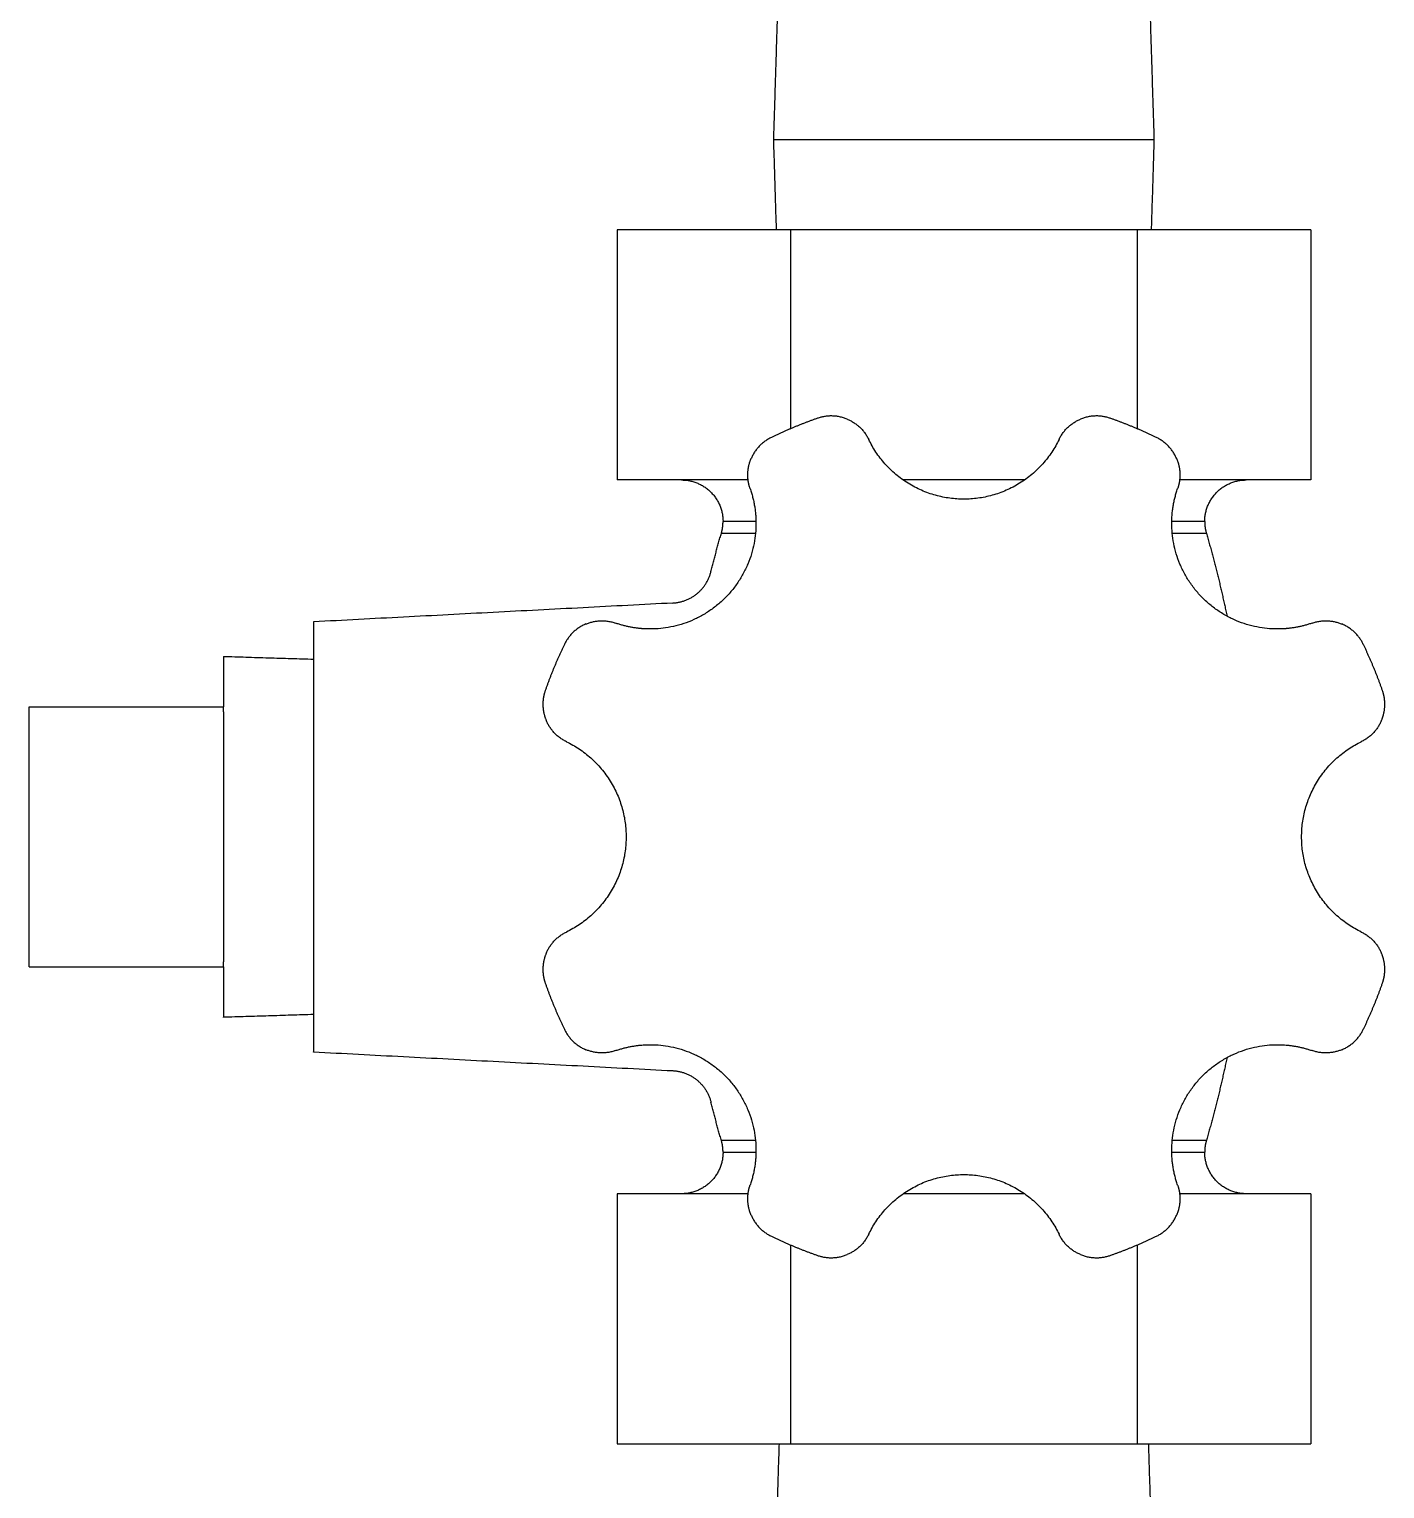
# Model space of a CAD drawing. Extents: x -6531732 to 89637, y -8915 to 32458.
# Drawn here: x 71583.9 to 71633.6, y 19971.6 to 20025.1 of the extents above; entities that cross this region are included whole.
import ezdxf

# ---------------------------------------------------------------- set-up
doc = ezdxf.new("R2010")
doc.units = 0
doc.layers.add('SAN-MC-TEXT', color=7, linetype='Continuous')

# ---------------------------------------------------------------- blocks, each defined once
blk = doc.blocks.new('VALVE_04.0 (100)_751_201_F')
for points in [[(7.9209, 13.98), (7.9282, 14.215)], [(7.9209, 13.98), (7.9282, 14.215)], [(8.4618, 14.215), (8.4691, 13.98)], [(8.4618, 14.215), (8.4691, 13.98)], [(7.9249, 13.85), (7.9209, 13.98)], [(7.9249, 13.85), (7.9209, 13.98)], [(8.4691, 13.98), (8.4651, 13.85)], [(8.4691, 13.98), (8.4651, 13.85)], [(7.695, 13.85), (7.695, 13.4896)], [(7.945, 13.85), (7.695, 13.85)], [(7.695, 13.85), (7.695, 13.4896)], [(7.945, 13.85), (7.695, 13.85)], [(8.445, 13.85), (7.945, 13.85)], [(7.945, 13.85), (7.945, 13.5634)], [(8.445, 13.85), (7.945, 13.85)], [(7.945, 13.85), (7.945, 13.5634)], [(8.695, 13.85), (8.445, 13.85)], [(8.445, 13.85), (8.445, 13.5634)], [(8.695, 13.85), (8.445, 13.85)], [(8.445, 13.85), (8.445, 13.5634)], [(8.695, 13.85), (8.695, 13.4896)], [(8.695, 13.85), (8.695, 13.4896)], [(7.8839, 13.4896), (7.695, 13.4896)], [(7.8839, 13.4896), (7.695, 13.4896)], [(8.2826, 13.4896), (8.1074, 13.4896)], [(8.2826, 13.4896), (8.1074, 13.4896)], [(8.695, 13.4896), (8.5061, 13.4896)], [(8.695, 13.4896), (8.5061, 13.4896)], [(7.7754, 13.3121), (7.2575, 13.285)], [(7.7754, 13.3121), (7.2575, 13.285)], [(7.1275, 13.2352), (7.2575, 13.2312)], [(7.1275, 13.2352), (7.2575, 13.2312)], [(6.8475, 13.1625), (7.1275, 13.1625)], [(6.8475, 13.1625), (7.1275, 13.1625)], [(6.8475, 12.7875), (6.8475, 13.1625)], [(6.8475, 12.7875), (6.8475, 13.1625)], [(7.1275, 13.1554), (7.1275, 13.1625)], [(7.1275, 13.1554), (7.1275, 13.1625)], [(6.8475, 12.7875), (7.1275, 12.7875)], [(6.8475, 12.7875), (7.1275, 12.7875)], [(7.1275, 12.7875), (7.1275, 12.7946)], [(7.1275, 12.7875), (7.1275, 12.7946)], [(7.2575, 12.7188), (7.1275, 12.7148)], [(7.2575, 12.665), (7.7754, 12.6379)], [(7.2575, 12.665), (7.7754, 12.6379)], [(7.8839, 12.4604), (7.695, 12.4604)], [(7.695, 12.4604), (7.695, 12.1)], [(7.8839, 12.4604), (7.695, 12.4604)], [(7.695, 12.4604), (7.695, 12.1)], [(8.2826, 12.4604), (8.1074, 12.4604)], [(8.2826, 12.4604), (8.1074, 12.4604)], [(8.695, 12.4604), (8.5061, 12.4604)], [(8.695, 12.4604), (8.5061, 12.4604)], [(8.695, 12.4604), (8.695, 12.1)], [(8.695, 12.4604), (8.695, 12.1)], [(7.945, 12.3866), (7.945, 12.1)], [(7.945, 12.3866), (7.945, 12.1)], [(8.445, 12.3866), (8.445, 12.1)], [(8.445, 12.3866), (8.445, 12.1)], [(7.695, 12.1), (7.945, 12.1)], [(7.695, 12.1), (7.945, 12.1)], [(7.925, 11.97), (7.929, 12.1)], [(7.945, 12.1), (8.445, 12.1)], [(7.945, 12.1), (8.445, 12.1)], [(8.445, 12.1), (8.695, 12.1)], [(8.445, 12.1), (8.695, 12.1)], [(8.461, 12.1), (8.465, 11.97)]]:
    blk.add_open_spline(points, degree=1)
for points, weights, knots in [([(8.4691, 13.98), (8.4691, 13.98), (8.195, 13.98), (7.9209, 13.98), (7.9209, 13.98)], [1, 0.707106781187, 1, 0.707106781187, 1], [0, 0, 0, 1.410204, 1.410204, 2.820407, 2.820407, 2.820407]), ([(8.4691, 13.98), (8.4691, 13.98), (8.195, 13.98), (7.9209, 13.98), (7.9209, 13.98)], [1, 0.707106781187, 1, 0.707106781187, 1], [0, 0, 0, 1.410204, 1.410204, 2.820407, 2.820407, 2.820407]), ([(8.3322, 13.548), (8.2906, 13.4619), (8.195, 13.4619), (8.0994, 13.4619), (8.0578, 13.548)], [0.967042855587, 0.833083575644, 1, 0.833083575644, 0.967042855587], [0.124313, 0.124313, 0.124313, 1.259199, 1.259199, 2.394086, 2.394086, 2.394086]), ([(8.3322, 13.548), (8.2906, 13.4619), (8.195, 13.4619), (8.0994, 13.4619), (8.0578, 13.548)], [0.967042855587, 0.833083575644, 1, 0.833083575644, 0.967042855587], [0.124313, 0.124313, 0.124313, 1.259199, 1.259199, 2.394086, 2.394086, 2.394086]), ([(7.8953, 13.4271), (7.8953, 13.2747), (7.7429, 13.2747), (7.7172, 13.2747), (7.6929, 13.2832)], [1, 0.707106781187, 1, 0.934554961529, 0.898356438753], [4.913796, 4.913796, 4.913796, 6.683541, 6.683541, 7.078979, 7.078979, 7.078979]), ([(7.8953, 13.4271), (7.8953, 13.2747), (7.7429, 13.2747), (7.7172, 13.2747), (7.6929, 13.2832)], [1, 0.707106781187, 1, 0.934554961529, 0.898356438753], [4.913796, 4.913796, 4.913796, 6.683541, 6.683541, 7.078979, 7.078979, 7.078979]), ([(8.6971, 13.2832), (8.6728, 13.2747), (8.6471, 13.2747), (8.4947, 13.2747), (8.4947, 13.4271)], [0.898356438752, 0.934554961529, 1, 0.707106781187, 1], [3.539489, 3.539489, 3.539489, 3.934927, 3.934927, 5.704672, 5.704672, 5.704672]), ([(8.6971, 13.2832), (8.6728, 13.2747), (8.6471, 13.2747), (8.4947, 13.2747), (8.4947, 13.4271)], [0.898356438752, 0.934554961529, 1, 0.707106781187, 1], [3.539489, 3.539489, 3.539489, 3.934927, 3.934927, 5.704672, 5.704672, 5.704672]), ([(7.7754, 13.3121), (7.7951, 13.3132), (7.8104, 13.3257), (7.8256, 13.3383), (7.8304, 13.3574)], [0.973604585092, 0.937211944658, 1, 0.937211944658, 0.973604585092], [0.1050973, 0.1050973, 0.1050973, 0.5, 0.5, 0.8949027, 0.8949027, 0.8949027]), ([(7.2575, 13.285), (7.2575, 13.285), (7.2575, 12.975), (7.2575, 12.665), (7.2575, 12.665)], [1, 0.707106781187, 1, 0.707106781187, 1], [1.867754, 1.867754, 1.867754, 2.801632, 2.801632, 3.735509, 3.735509, 3.735509]), ([(7.2575, 13.285), (7.2575, 13.285), (7.2575, 12.975), (7.2575, 12.665), (7.2575, 12.665)], [1, 0.707106781187, 1, 0.707106781187, 1], [1.867754, 1.867754, 1.867754, 2.801632, 2.801632, 3.735509, 3.735509, 3.735509]), ([(7.1275, 13.1554), (7.1275, 13.0144), (7.1275, 12.8449), (7.1275, 12.8174), (7.1275, 12.7946)], [0.761136858835, 0.697234341577, 1, 0.934270159829, 0.885821967214], [0.1314896, 0.1314896, 0.1314896, 0.3333333, 0.3333333, 0.3771532, 0.3771532, 0.3771532]), ([(7.1275, 13.1554), (7.1275, 13.0144), (7.1275, 12.8449), (7.1275, 12.8174), (7.1275, 12.7946)], [0.761136858835, 0.697234341577, 1, 0.934270159829, 0.885821967214], [0.1314896, 0.1314896, 0.1314896, 0.3333333, 0.3333333, 0.3771532, 0.3771532, 0.3771532]), ([(7.6929, 12.6668), (7.7172, 12.6753), (7.7429, 12.6753), (7.8953, 12.6753), (7.8953, 12.5229)], [0.898356438752, 0.934554961529, 1, 0.707106781187, 1], [0, 0, 0, 0.395438, 0.395438, 2.165182, 2.165182, 2.165182]), ([(7.6929, 12.6668), (7.7172, 12.6753), (7.7429, 12.6753), (7.8953, 12.6753), (7.8953, 12.5229)], [0.898356438752, 0.934554961529, 1, 0.707106781187, 1], [0, 0, 0, 0.395438, 0.395438, 2.165182, 2.165182, 2.165182]), ([(8.4947, 12.5229), (8.4947, 12.6753), (8.6471, 12.6753), (8.6728, 12.6753), (8.6971, 12.6668)], [1, 0.707106781187, 1, 0.934554961529, 0.898356438753], [1.374307, 1.374307, 1.374307, 3.144052, 3.144052, 3.539489, 3.539489, 3.539489]), ([(8.4947, 12.5229), (8.4947, 12.6753), (8.6471, 12.6753), (8.6728, 12.6753), (8.6971, 12.6668)], [1, 0.707106781187, 1, 0.934554961529, 0.898356438753], [1.374307, 1.374307, 1.374307, 3.144052, 3.144052, 3.539489, 3.539489, 3.539489]), ([(7.7754, 12.6379), (7.7951, 12.6368), (7.8104, 12.6243), (7.8256, 12.6117), (7.8304, 12.5926)], [0.973604585092, 0.937211944658, 1, 0.937211944658, 0.973604585092], [0.1050973, 0.1050973, 0.1050973, 0.5, 0.5, 0.8949027, 0.8949027, 0.8949027]), ([(8.0578, 12.402), (8.0994, 12.4881), (8.195, 12.4881), (8.2906, 12.4881), (8.3322, 12.402)], [0.967042855587, 0.833083575644, 1, 0.833083575644, 0.967042855587], [0.124313, 0.124313, 0.124313, 1.259199, 1.259199, 2.394086, 2.394086, 2.394086]), ([(8.0578, 12.402), (8.0994, 12.4881), (8.195, 12.4881), (8.2906, 12.4881), (8.3322, 12.402)], [0.967042855587, 0.833083575644, 1, 0.833083575644, 0.967042855587], [0.124313, 0.124313, 0.124313, 1.259199, 1.259199, 2.394086, 2.394086, 2.394086])]:
    blk.add_rational_spline(points, weights, degree=2, knots=knots)
for points, weights in [([(7.984, 13.5785), (7.95, 13.5666), (7.9175, 13.5509)], [0.998874588841, 0.997145049653, 0.998588035557]), ([(7.984, 13.5785), (7.95, 13.5666), (7.9175, 13.5509)], [0.998874588841, 0.997145049653, 0.998588035557]), ([(8.0267, 13.5773), (8.0056, 13.586), (7.984, 13.5785)], [0.873139034931, 0.873139034931, 1]), ([(8.0267, 13.5773), (8.0056, 13.586), (7.984, 13.5785)], [0.873139034931, 0.873139034931, 1]), ([(8.0267, 13.5773), (8.0479, 13.5686), (8.0578, 13.548)], [1, 0.863642067879, 0.85424839753]), ([(8.0267, 13.5773), (8.0479, 13.5686), (8.0578, 13.548)], [1, 0.863642067879, 0.85424839753]), ([(8.3322, 13.548), (8.3421, 13.5686), (8.3633, 13.5773)], [0.85424839753, 0.863642067879, 1]), ([(8.3322, 13.548), (8.3421, 13.5686), (8.3633, 13.5773)], [0.85424839753, 0.863642067879, 1]), ([(8.406, 13.5785), (8.3844, 13.586), (8.3633, 13.5773)], [1, 0.873139034931, 0.873139034931]), ([(8.406, 13.5785), (8.3844, 13.586), (8.3633, 13.5773)], [1, 0.873139034931, 0.873139034931]), ([(8.4725, 13.5509), (8.44, 13.5666), (8.406, 13.5785)], [0.998588035557, 0.997145049653, 0.998874588841]), ([(8.4725, 13.5509), (8.44, 13.5666), (8.406, 13.5785)], [0.998588035557, 0.997145049653, 0.998874588841]), ([(7.9175, 13.5509), (7.8969, 13.541), (7.8881, 13.5199)], [0.878154030122, 0.824781352709, 0.887204148456]), ([(7.9175, 13.5509), (7.8969, 13.541), (7.8881, 13.5199)], [0.878154030122, 0.824781352709, 0.887204148456]), ([(8.5019, 13.5199), (8.4931, 13.541), (8.4725, 13.5509)], [0.887204148456, 0.824781352709, 0.878154030122]), ([(8.5019, 13.5199), (8.4931, 13.541), (8.4725, 13.5509)], [0.887204148456, 0.824781352709, 0.878154030122]), ([(7.8835, 13.4969), (7.8835, 13.5088), (7.8881, 13.5199)], [0.887204148456, 0.923753386269, 1]), ([(7.8835, 13.4969), (7.8835, 13.5088), (7.8881, 13.5199)], [0.887204148456, 0.923753386269, 1]), ([(8.5019, 13.5199), (8.5065, 13.5088), (8.5065, 13.4969)], [1, 0.923753386269, 0.887204148456]), ([(8.5019, 13.5199), (8.5065, 13.5088), (8.5065, 13.4969)], [1, 0.923753386269, 0.887204148456]), ([(7.8868, 13.4771), (7.8835, 13.4867), (7.8835, 13.4969)], [0.85424839753, 0.858389454089, 0.887204148456]), ([(7.8868, 13.4771), (7.8835, 13.4867), (7.8835, 13.4969)], [0.85424839753, 0.858389454089, 0.887204148456]), ([(8.5065, 13.4969), (8.5065, 13.4867), (8.5032, 13.4771)], [0.887204148456, 0.858389454089, 0.85424839753]), ([(8.5065, 13.4969), (8.5065, 13.4867), (8.5032, 13.4771)], [0.887204148456, 0.858389454089, 0.85424839753]), ([(7.7878, 13.4896), (7.8478, 13.4896), (7.8478, 13.4296)], [1, 0.707106781187, 1]), ([(7.7878, 13.4896), (7.8478, 13.4896), (7.8478, 13.4296)], [1, 0.707106781187, 1]), ([(7.8868, 13.4771), (7.8953, 13.4528), (7.8953, 13.4271)], [0.990247251472, 0.981188225415, 1]), ([(7.8868, 13.4771), (7.8953, 13.4528), (7.8953, 13.4271)], [0.990247251472, 0.981188225415, 1]), ([(8.4947, 13.4271), (8.4947, 13.4528), (8.5032, 13.4771)], [1, 0.981188225415, 0.990247251472]), ([(8.4947, 13.4271), (8.4947, 13.4528), (8.5032, 13.4771)], [1, 0.981188225415, 0.990247251472]), ([(8.5422, 13.4296), (8.5422, 13.4896), (8.6022, 13.4896)], [1, 0.707106781187, 1]), ([(8.5422, 13.4296), (8.5422, 13.4896), (8.6022, 13.4896)], [1, 0.707106781187, 1]), ([(7.8454, 13.4129), (7.8478, 13.4211), (7.8478, 13.4296)], [0.909852968485, 0.944354724797, 1]), ([(7.8454, 13.4129), (7.8478, 13.4211), (7.8478, 13.4296)], [0.909852968485, 0.944354724797, 1]), ([(7.8953, 13.4296), (7.8478, 13.4296), (7.8478, 13.4296)], [0.867728310328, 0.899115095278, 1]), ([(7.8953, 13.4296), (7.8478, 13.4296), (7.8478, 13.4296)], [0.867728310328, 0.899115095278, 1]), ([(8.5422, 13.4296), (8.5422, 13.4296), (8.4947, 13.4296)], [1, 0.899115095278, 0.867728310328]), ([(8.5422, 13.4296), (8.5422, 13.4296), (8.4947, 13.4296)], [1, 0.899115095278, 0.867728310328]), ([(8.5422, 13.4296), (8.5422, 13.4211), (8.5446, 13.4129)], [1, 0.944354724797, 0.909852968485]), ([(8.5422, 13.4296), (8.5422, 13.4211), (8.5446, 13.4129)], [1, 0.944354724797, 0.909852968485]), ([(7.8304, 13.3574), (7.8374, 13.3853), (7.8454, 13.4129)], [0.995149033081, 0.997404732206, 1]), ([(7.8304, 13.3574), (7.8374, 13.3853), (7.8454, 13.4129)], [0.995149033081, 0.997404732206, 1]), ([(7.8454, 13.4129), (7.8454, 13.4129), (7.8946, 13.4129)], [0.909852968485, 0.816760395195, 0.788707672236]), ([(7.8454, 13.4129), (7.8454, 13.4129), (7.8946, 13.4129)], [0.909852968485, 0.816760395195, 0.788707672236]), ([(8.4954, 13.4129), (8.5446, 13.4129), (8.5446, 13.4129)], [0.788707672236, 0.816760395195, 0.909852968485]), ([(8.4954, 13.4129), (8.5446, 13.4129), (8.5446, 13.4129)], [0.788707672236, 0.816760395195, 0.909852968485]), ([(8.5446, 13.4129), (8.5618, 13.3536), (8.5743, 13.2932)], [1, 0.994440769657, 0.990439629509]), ([(8.5446, 13.4129), (8.5618, 13.3536), (8.5743, 13.2932)], [1, 0.994440769657, 0.990439629509]), ([(7.6501, 13.2819), (7.629, 13.2731), (7.6191, 13.2525)], [0.873139034931, 0.873139034931, 1]), ([(7.6501, 13.2819), (7.629, 13.2731), (7.6191, 13.2525)], [0.873139034931, 0.873139034931, 1]), ([(7.6501, 13.2819), (7.6713, 13.2907), (7.6929, 13.2832)], [1, 0.863642067879, 0.85424839753]), ([(7.6501, 13.2819), (7.6713, 13.2907), (7.6929, 13.2832)], [1, 0.863642067879, 0.85424839753]), ([(8.6971, 13.2832), (8.7187, 13.2907), (8.7399, 13.2819)], [0.85424839753, 0.863642067879, 1]), ([(8.6971, 13.2832), (8.7187, 13.2907), (8.7399, 13.2819)], [0.85424839753, 0.863642067879, 1]), ([(8.7709, 13.2525), (8.761, 13.2731), (8.7399, 13.2819)], [1, 0.873139034931, 0.873139034931]), ([(8.7709, 13.2525), (8.761, 13.2731), (8.7399, 13.2819)], [1, 0.873139034931, 0.873139034931]), ([(7.6191, 13.2525), (7.6034, 13.22), (7.5915, 13.186)], [0.998588035557, 0.997145049653, 0.998874588841]), ([(7.6191, 13.2525), (7.6034, 13.22), (7.5915, 13.186)], [0.998588035557, 0.997145049653, 0.998874588841]), ([(8.7985, 13.186), (8.7866, 13.22), (8.7709, 13.2525)], [0.998874588841, 0.997145049653, 0.998588035557]), ([(8.7985, 13.186), (8.7866, 13.22), (8.7709, 13.2525)], [0.998874588841, 0.997145049653, 0.998588035557]), ([(7.1275, 13.2352), (7.1275, 13.2352), (7.1275, 13.1625)], [1, 0.811259529642, 0.765010919888]), ([(7.1275, 13.2352), (7.1275, 13.2352), (7.1275, 13.1625)], [1, 0.811259529642, 0.765010919888]), ([(7.5915, 13.186), (7.5881, 13.1764), (7.5881, 13.1662)], [0.898074346946, 0.934299555241, 1]), ([(7.5915, 13.186), (7.5881, 13.1764), (7.5881, 13.1662)], [0.898074346946, 0.934299555241, 1]), ([(8.8019, 13.1662), (8.8019, 13.1764), (8.7985, 13.186)], [1, 0.934299559401, 0.898074353033]), ([(8.8019, 13.1662), (8.8019, 13.1764), (8.7985, 13.186)], [1, 0.934299559401, 0.898074353033]), ([(7.5881, 13.1662), (7.5881, 13.1543), (7.5927, 13.1433)], [1, 0.924005695978, 0.887446475275]), ([(7.5881, 13.1662), (7.5881, 13.1543), (7.5927, 13.1433)], [1, 0.924005695978, 0.887446475275]), ([(8.7973, 13.1433), (8.8019, 13.1543), (8.8019, 13.1662)], [0.887446482965, 0.924005701885, 1]), ([(8.7973, 13.1433), (8.8019, 13.1543), (8.8019, 13.1662)], [0.887446482965, 0.924005701885, 1]), ([(7.622, 13.1122), (7.6014, 13.1221), (7.5927, 13.1433)], [0.85424839753, 0.863642067879, 1]), ([(7.622, 13.1122), (7.6014, 13.1221), (7.5927, 13.1433)], [0.85424839753, 0.863642067879, 1]), ([(8.7973, 13.1433), (8.7886, 13.1221), (8.768, 13.1122)], [1, 0.863642067879, 0.85424839753]), ([(8.7973, 13.1433), (8.7886, 13.1221), (8.768, 13.1122)], [1, 0.863642067879, 0.85424839753]), ([(7.622, 13.1122), (7.7081, 13.0706), (7.7081, 12.975)], [0.967042855587, 0.833083575644, 1]), ([(7.622, 13.1122), (7.7081, 13.0706), (7.7081, 12.975)], [0.967042855587, 0.833083575644, 1]), ([(8.6819, 12.975), (8.6819, 13.0706), (8.768, 13.1122)], [1, 0.833083575644, 0.967042855587]), ([(8.6819, 12.975), (8.6819, 13.0706), (8.768, 13.1122)], [1, 0.833083575644, 0.967042855587]), ([(7.7081, 12.975), (7.7081, 12.8794), (7.622, 12.8378)], [1, 0.833083575644, 0.967042855587]), ([(7.7081, 12.975), (7.7081, 12.8794), (7.622, 12.8378)], [1, 0.833083575644, 0.967042855587]), ([(8.768, 12.8378), (8.6819, 12.8794), (8.6819, 12.975)], [0.967042855587, 0.833083575644, 1]), ([(8.768, 12.8378), (8.6819, 12.8794), (8.6819, 12.975)], [0.967042855587, 0.833083575644, 1]), ([(7.5927, 12.8067), (7.6014, 12.8279), (7.622, 12.8378)], [1, 0.863642067879, 0.85424839753]), ([(7.5927, 12.8067), (7.6014, 12.8279), (7.622, 12.8378)], [1, 0.863642067879, 0.85424839753]), ([(8.768, 12.8378), (8.7886, 12.8279), (8.7973, 12.8067)], [0.85424839753, 0.863642067879, 1]), ([(8.768, 12.8378), (8.7886, 12.8279), (8.7973, 12.8067)], [0.85424839753, 0.863642067879, 1]), ([(7.5927, 12.8067), (7.5881, 12.7957), (7.5881, 12.7838)], [0.887446475276, 0.924005695979, 1]), ([(7.5927, 12.8067), (7.5881, 12.7957), (7.5881, 12.7838)], [0.887446475276, 0.924005695979, 1]), ([(8.8019, 12.7838), (8.8019, 12.7957), (8.7973, 12.8067)], [1, 0.924005700903, 0.88744648202]), ([(8.8019, 12.7838), (8.8019, 12.7957), (8.7973, 12.8067)], [1, 0.924005700903, 0.88744648202]), ([(7.1275, 12.7875), (7.1275, 12.7148), (7.1275, 12.7148)], [0.871784764707, 0.75, 0.75]), ([(7.1275, 12.7875), (7.1275, 12.7148), (7.1275, 12.7148)], [0.871784764707, 0.75, 0.75]), ([(7.5881, 12.7838), (7.5881, 12.7736), (7.5915, 12.764)], [1, 0.934299555241, 0.898074346945]), ([(7.5881, 12.7838), (7.5881, 12.7736), (7.5915, 12.764)], [1, 0.934299555241, 0.898074346945]), ([(8.7985, 12.764), (8.8019, 12.7736), (8.8019, 12.7838)], [0.898074354247, 0.934299560502, 1]), ([(8.7985, 12.764), (8.8019, 12.7736), (8.8019, 12.7838)], [0.898074354247, 0.934299560502, 1]), ([(7.5915, 12.764), (7.6034, 12.73), (7.6191, 12.6975)], [0.998874588841, 0.997145049653, 0.998588035557]), ([(7.5915, 12.764), (7.6034, 12.73), (7.6191, 12.6975)], [0.998874588841, 0.997145049653, 0.998588035557]), ([(8.7709, 12.6975), (8.7866, 12.73), (8.7985, 12.764)], [0.998588035557, 0.997145049653, 0.998874588841]), ([(8.7709, 12.6975), (8.7866, 12.73), (8.7985, 12.764)], [0.998588035557, 0.997145049653, 0.998874588841]), ([(7.6191, 12.6975), (7.629, 12.6769), (7.6501, 12.6681)], [1, 0.873139034931, 0.873139034931]), ([(7.6191, 12.6975), (7.629, 12.6769), (7.6501, 12.6681)], [1, 0.873139034931, 0.873139034931]), ([(8.7399, 12.6681), (8.761, 12.6769), (8.7709, 12.6975)], [0.873139034931, 0.873139034931, 1]), ([(8.7399, 12.6681), (8.761, 12.6769), (8.7709, 12.6975)], [0.873139034931, 0.873139034931, 1]), ([(7.6929, 12.6668), (7.6713, 12.6593), (7.6501, 12.6681)], [0.85424839753, 0.863642067879, 1]), ([(7.6929, 12.6668), (7.6713, 12.6593), (7.6501, 12.6681)], [0.85424839753, 0.863642067879, 1]), ([(8.5743, 12.6568), (8.5618, 12.5964), (8.5446, 12.5371)], [0.990439629509, 0.994440769657, 1]), ([(8.5743, 12.6568), (8.5618, 12.5964), (8.5446, 12.5371)], [0.990439629509, 0.994440769657, 1]), ([(8.7399, 12.6681), (8.7187, 12.6593), (8.6971, 12.6668)], [1, 0.863642067879, 0.85424839753]), ([(8.7399, 12.6681), (8.7187, 12.6593), (8.6971, 12.6668)], [1, 0.863642067879, 0.85424839753]), ([(7.8454, 12.5371), (7.8374, 12.5647), (7.8304, 12.5926)], [1, 0.997404732206, 0.995149033081]), ([(7.8454, 12.5371), (7.8374, 12.5647), (7.8304, 12.5926)], [1, 0.997404732206, 0.995149033081]), ([(7.8478, 12.5204), (7.8478, 12.5289), (7.8454, 12.5371)], [1, 0.944354724797, 0.909852968485]), ([(7.8946, 12.5371), (7.8454, 12.5371), (7.8454, 12.5371)], [0.788707672236, 0.816760395195, 0.909852968485]), ([(7.8478, 12.5204), (7.8478, 12.5289), (7.8454, 12.5371)], [1, 0.944354724797, 0.909852968485]), ([(7.8946, 12.5371), (7.8454, 12.5371), (7.8454, 12.5371)], [0.788707672236, 0.816760395195, 0.909852968485]), ([(7.8953, 12.5229), (7.8953, 12.4972), (7.8868, 12.4729)], [1, 0.981188225415, 0.990247251472]), ([(7.8953, 12.5229), (7.8953, 12.4972), (7.8868, 12.4729)], [1, 0.981188225415, 0.990247251472]), ([(8.5032, 12.4729), (8.4947, 12.4972), (8.4947, 12.5229)], [0.990247251472, 0.981188225415, 1]), ([(8.5032, 12.4729), (8.4947, 12.4972), (8.4947, 12.5229)], [0.990247251472, 0.981188225415, 1]), ([(8.5446, 12.5371), (8.5446, 12.5371), (8.4954, 12.5371)], [0.909852968485, 0.816760395195, 0.788707672236]), ([(8.5446, 12.5371), (8.5446, 12.5371), (8.4954, 12.5371)], [0.909852968485, 0.816760395195, 0.788707672236]), ([(8.5446, 12.5371), (8.5422, 12.5289), (8.5422, 12.5204)], [0.909852968485, 0.944354724797, 1]), ([(8.5446, 12.5371), (8.5422, 12.5289), (8.5422, 12.5204)], [0.909852968485, 0.944354724797, 1]), ([(7.8478, 12.5204), (7.8478, 12.4604), (7.7878, 12.4604)], [1, 0.707106781187, 1]), ([(7.8478, 12.5204), (7.8478, 12.4604), (7.7878, 12.4604)], [1, 0.707106781187, 1]), ([(7.8478, 12.5204), (7.8478, 12.5204), (7.8953, 12.5204)], [1, 0.899115095278, 0.867728310328]), ([(7.8478, 12.5204), (7.8478, 12.5204), (7.8953, 12.5204)], [1, 0.899115095278, 0.867728310328]), ([(8.4947, 12.5204), (8.5422, 12.5204), (8.5422, 12.5204)], [0.867728310328, 0.899115095278, 1]), ([(8.4947, 12.5204), (8.5422, 12.5204), (8.5422, 12.5204)], [0.867728310328, 0.899115095278, 1]), ([(8.6022, 12.4604), (8.5422, 12.4604), (8.5422, 12.5204)], [1, 0.707106781187, 1]), ([(8.6022, 12.4604), (8.5422, 12.4604), (8.5422, 12.5204)], [1, 0.707106781187, 1]), ([(7.8835, 12.4531), (7.8835, 12.4633), (7.8868, 12.4729)], [0.887204148456, 0.858389454089, 0.85424839753]), ([(7.8835, 12.4531), (7.8835, 12.4633), (7.8868, 12.4729)], [0.887204148456, 0.858389454089, 0.85424839753]), ([(8.5032, 12.4729), (8.5065, 12.4633), (8.5065, 12.4531)], [0.85424839753, 0.858389454089, 0.887204148456]), ([(8.5032, 12.4729), (8.5065, 12.4633), (8.5065, 12.4531)], [0.85424839753, 0.858389454089, 0.887204148456]), ([(7.8881, 12.4301), (7.8835, 12.4412), (7.8835, 12.4531)], [1, 0.923753386269, 0.887204148456]), ([(7.8881, 12.4301), (7.8835, 12.4412), (7.8835, 12.4531)], [1, 0.923753386269, 0.887204148456]), ([(8.5065, 12.4531), (8.5065, 12.4412), (8.5019, 12.4301)], [0.887204148456, 0.923753386269, 1]), ([(8.5065, 12.4531), (8.5065, 12.4412), (8.5019, 12.4301)], [0.887204148456, 0.923753386269, 1]), ([(7.8881, 12.4301), (7.8969, 12.409), (7.9175, 12.3991)], [0.887204148455, 0.824781352709, 0.878154030122]), ([(7.8881, 12.4301), (7.8969, 12.409), (7.9175, 12.3991)], [0.887204148455, 0.824781352709, 0.878154030122]), ([(8.4725, 12.3991), (8.4931, 12.409), (8.5019, 12.4301)], [0.878154030122, 0.824781352709, 0.887204148455]), ([(8.4725, 12.3991), (8.4931, 12.409), (8.5019, 12.4301)], [0.878154030122, 0.824781352709, 0.887204148455]), ([(7.9175, 12.3991), (7.95, 12.3834), (7.984, 12.3715)], [0.998588035557, 0.997145049653, 0.998874588841]), ([(7.9175, 12.3991), (7.95, 12.3834), (7.984, 12.3715)], [0.998588035557, 0.997145049653, 0.998874588841]), ([(8.0578, 12.402), (8.0479, 12.3814), (8.0267, 12.3727)], [0.85424839753, 0.863642067879, 1]), ([(8.0578, 12.402), (8.0479, 12.3814), (8.0267, 12.3727)], [0.85424839753, 0.863642067879, 1]), ([(8.3633, 12.3727), (8.3421, 12.3814), (8.3322, 12.402)], [1, 0.863642067879, 0.85424839753]), ([(8.3633, 12.3727), (8.3421, 12.3814), (8.3322, 12.402)], [1, 0.863642067879, 0.85424839753]), ([(8.406, 12.3715), (8.44, 12.3834), (8.4725, 12.3991)], [0.998874588841, 0.997145049653, 0.998588035557]), ([(8.406, 12.3715), (8.44, 12.3834), (8.4725, 12.3991)], [0.998874588841, 0.997145049653, 0.998588035557]), ([(7.984, 12.3715), (8.0056, 12.364), (8.0267, 12.3727)], [1, 0.873139034931, 0.873139034931]), ([(7.984, 12.3715), (8.0056, 12.364), (8.0267, 12.3727)], [1, 0.873139034931, 0.873139034931]), ([(8.3633, 12.3727), (8.3844, 12.364), (8.406, 12.3715)], [0.873139034931, 0.873139034931, 1]), ([(8.3633, 12.3727), (8.3844, 12.364), (8.406, 12.3715)], [0.873139034931, 0.873139034931, 1])]:
    blk.add_rational_spline(points, weights, degree=2)

msp = doc.modelspace()

# ---------------------------------------------------------------- block references
at = {"layer": 'SAN-MC-TEXT', "xscale": 25.4, "yscale": 25.4, "zscale": 25.4}
msp.add_blockref('VALVE_04.0 (100)_751_201_F', (71409.989, 19665.942), dxfattribs=at)

doc.saveas('drawing.dxf')
